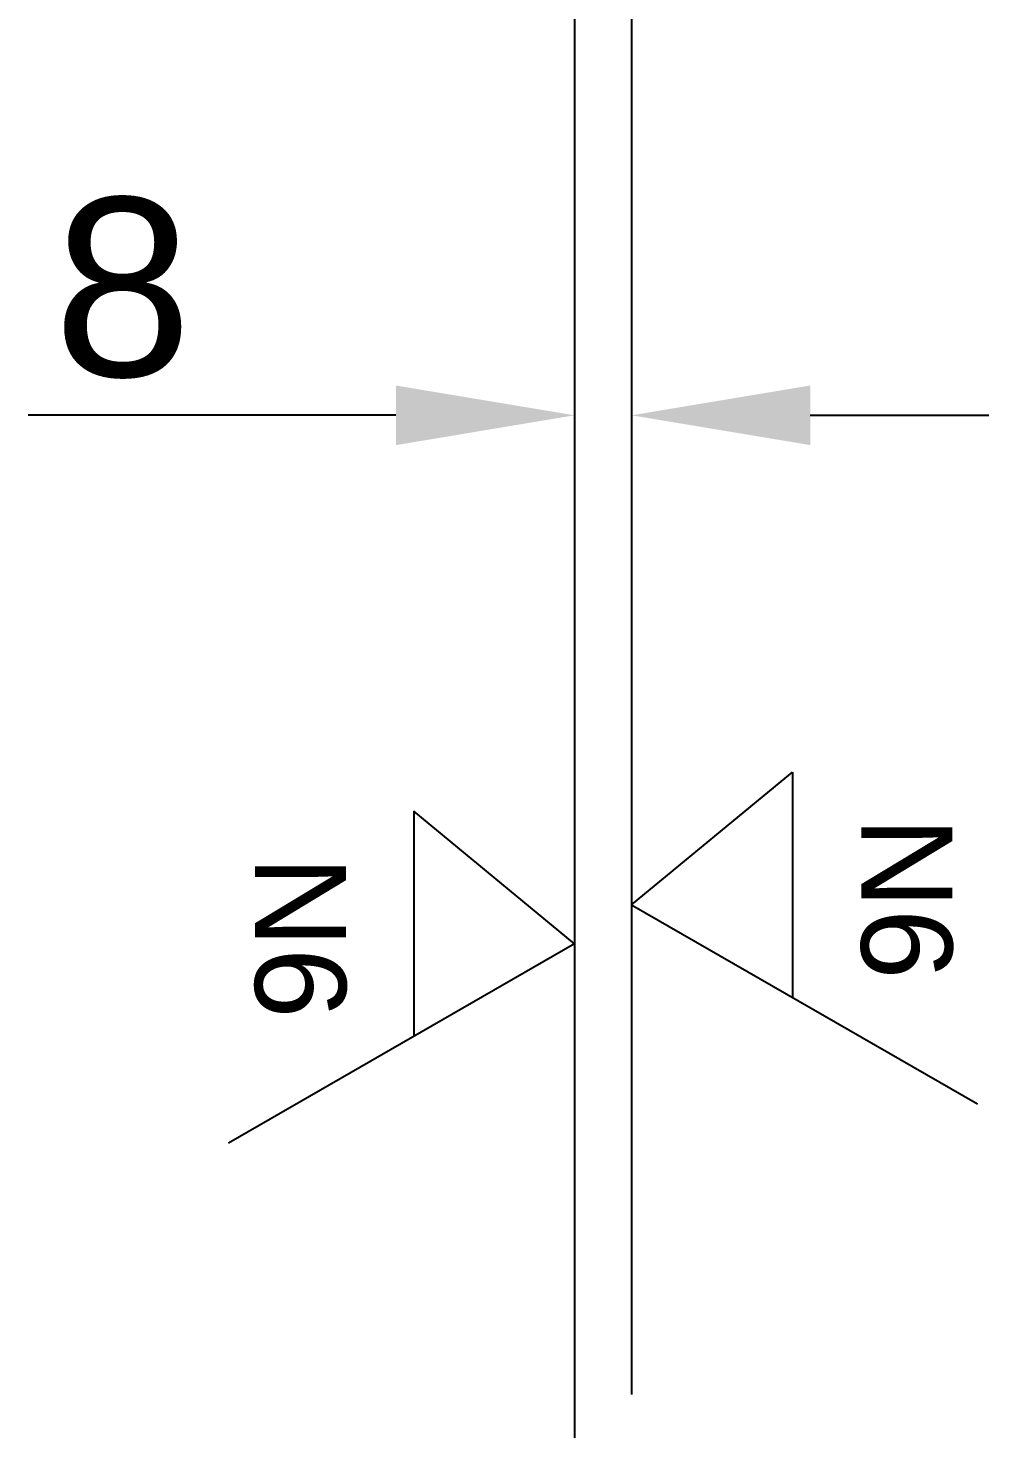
# Model space of a CAD drawing. Header units: millimetres. Extents: x 10890 to 13186, y -1023 to 617.
# Drawn here: x 12274.1 to 12408.5, y -583.3 to -386.1 of the extents above; entities that cross this region are included whole.
import ezdxf

# ---------------------------------------------------------------- set-up
doc = ezdxf.new("R2010")
doc.units = ezdxf.units.MM
doc.header["$MEASUREMENT"] = 0
doc.linetypes.add('ACAD_ISO02W100', pattern=[15, 12, -3])
doc.layers.get('Defpoints').update_dxf_attribs({"linetype": 'ACAD_ISO02W100'})
doc.layers.add('Layer2', color=4, linetype='Continuous')
doc.styles.get("Standard").update_dxf_attribs({"font": 'arial.ttf'})
doc.dimstyles.get("Standard").update_dxf_attribs({"dimscale": 5, "dimtxt": 5, "dimasz": 5, "dimexe": 0, "dimexo": 0, "dimgap": 1, "dimtad": 1, "dimdec": 4, "dimzin": 12, "dimdsep": 46, "dimtxsty": 'Standard', "dimcen": 0.09, "dimadec": 0, "dimazin": 0, "dimtfac": 1, "dimtdec": 4, "dimtofl": 0, "dimtmove": 0, "dimatfit": 3, "dimfxl": 1, "dimtolj": 1, "dimtzin": 0, "dimarcsym": 0})

# ---------------------------------------------------------------- blocks, each defined once
blk = doc.blocks.new('*D34')
at = {"layer": 'Defpoints', "color": 0, "transparency": 16777216}
for p in [(12350.53, -369), (12358.53, -369), (12350.53, -440.28)]:
    blk.add_point(p, dxfattribs=at)
at = {"layer": 'Layer2', "color": 0, "lineweight": -2, "transparency": 16777216}
for p, q in [((12350.53, -369), (12350.53, -440.28)), ((12358.53, -369), (12358.53, -440.28)), ((12325.53, -440.28), (12274.06, -440.28)), ((12383.53, -440.28), (12408.53, -440.28))]:
    blk.add_line(p, q, dxfattribs=at)
at = {"layer": 'Layer2', "color": 0, "transparency": 16777216}
for points in [[(12325.53, -436.11), (12325.53, -444.45), (12350.53, -440.28)], [(12383.53, -436.11), (12383.53, -444.45), (12358.53, -440.28)]]:
    blk.add_solid(points, dxfattribs=at)
at = {"layer": 'Layer2', "color": 0, "transparency": 16777216, "insert": (12287.29, -422.51), "char_height": 25, "attachment_point": 5}
blk.add_mtext('\\A1;8', dxfattribs=at)

msp = doc.modelspace()

# ---------------------------------------------------------------- linework, layer by layer
at = {"layer": 'Layer2'}
for p, q in [((12350.53168, -440.27856), (12350.53168, -583.34607)), ((12358.53168, -440.27856), (12358.53168, -577.27619)), ((12358.53168, -508.77738), (12381.03467, -490.20301)), ((12381.03467, -490.20301), (12381.03467, -521.723)), ((12350.53168, -514.24181), (12328.02869, -495.66744)), ((12328.02869, -495.66744), (12328.02869, -527.18743)), ((12358.53168, -508.77738), (12406.9626, -536.63894)), ((12350.53168, -514.24181), (12302.10076, -542.10337))]:
    msp.add_line(p, q, dxfattribs=at)

# ---------------------------------------------------------------- texts
at = {"layer": 'Layer2', "char_height": 12.753587, "rotation": 270}
for insert, attachment_point in [((12403.42876, -496.4604), 1), ((12305.6346, -501.92483), 7)]:
    msp.add_mtext_dynamic_manual_height_columns('N6', width=4.8228718, gutter_width=1, heights=[0], dxfattribs=dict(at, insert=insert, attachment_point=attachment_point))

# ---------------------------------------------------------------- dimensions: what is measured, and where the dimension line sits
at = {"layer": 'Layer2'}
dim = msp.add_linear_dim(base=(12350.53168, -440.27856), p1=(12358.53168, -368.99766), p2=(12350.53168, -368.99766), dimstyle='Standard', dxfattribs=at)
dim.commit()
dim.dimension.update_dxf_attribs({"geometry": '*D34', "text_midpoint": (12287.29498, -422.51424)})

doc.saveas('drawing.dxf')
